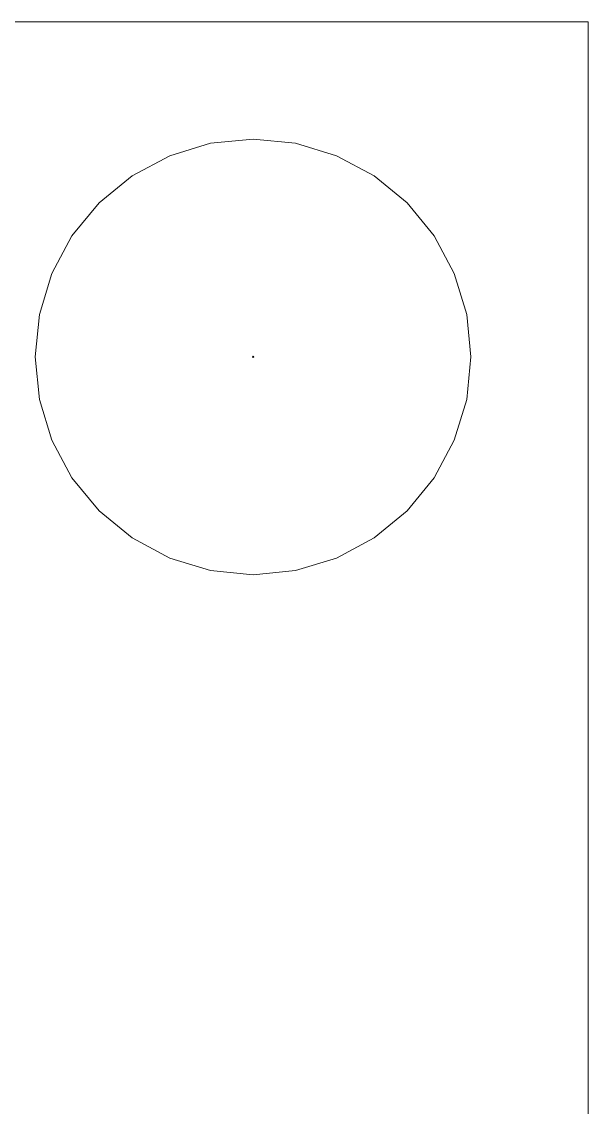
# Model space of a CAD drawing. Header units: millimetres. Extents: x -57 to 57, y -41 to 41.
# Drawn here: x 47.41 to 57.27, y 22.51 to 41.39 of the extents above; entities that cross this region are included whole.
import ezdxf

# ---------------------------------------------------------------- set-up
doc = ezdxf.new("R2010")
doc.units = ezdxf.units.MM
doc.header["$MEASUREMENT"] = 0
doc.layers.add('Layer 1', color=7, linetype='Continuous')

msp = doc.modelspace()

# ---------------------------------------------------------------- linework, layer by layer
at = {"layer": 'Layer 1', "color": 250, "lineweight": 9}
for points in [[(57.265, 41.39), (57.265, 41.39), (-57.265, 41.39), (-57.265, 41.39)], [(57.265, -41.39), (57.265, -41.39), (57.265, 41.39), (57.265, 41.39)]]:
    msp.add_open_spline(points, degree=3, dxfattribs=at)
at = {"layer": 'Layer 1', "color": 242, "lineweight": 9}
for points in [[(57.265, 41.39), (57.265, 41.39), (-57.265, 41.39), (-57.265, 41.39)], [(57.265, -41.39), (57.265, -41.39), (57.265, 41.39), (57.265, 41.39)]]:
    msp.add_open_spline(points, degree=3, dxfattribs=at)
at = {"layer": 'Layer 1', "color": 250, "lineweight": 9}
msp.add_open_spline([(51.435, 39.3484), (51.435, 39.3484), (52.1741, 39.2756), (52.1741, 39.2756), (52.1741, 39.2756), (52.1741, 39.2756), (52.8847, 39.06), (52.8847, 39.06), (52.8847, 39.06), (52.8847, 39.06), (53.5397, 38.7099), (53.5397, 38.7099), (53.5397, 38.7099), (53.5397, 38.7099), (54.1138, 38.2388), (54.1138, 38.2388), (54.1138, 38.2388), (54.1138, 38.2388), (54.5849, 37.6647), (54.5849, 37.6647), (54.5849, 37.6647), (54.5849, 37.6647), (54.935, 37.0098), (54.935, 37.0098), (54.935, 37.0098), (54.935, 37.0098), (55.1506, 36.2991), (55.1506, 36.2991), (55.1506, 36.2991), (55.1506, 36.2991), (55.2234, 35.56), (55.2234, 35.56), (55.2234, 35.56), (55.2234, 35.56), (55.1506, 34.8209), (55.1506, 34.8209), (55.1506, 34.8209), (55.1506, 34.8209), (54.935, 34.1102), (54.935, 34.1102), (54.935, 34.1102), (54.935, 34.1102), (54.5849, 33.4553), (54.5849, 33.4553), (54.5849, 33.4553), (54.5849, 33.4553), (54.1138, 32.8812), (54.1138, 32.8812), (54.1138, 32.8812), (54.1138, 32.8812), (53.5397, 32.4101), (53.5397, 32.4101), (53.5397, 32.4101), (53.5397, 32.4101), (52.8848, 32.06), (52.8848, 32.06), (52.8848, 32.06), (52.8848, 32.06), (52.1741, 31.8444), (52.1741, 31.8444), (52.1741, 31.8444), (52.1741, 31.8444), (51.435, 31.7716), (51.435, 31.7716), (51.435, 31.7716), (51.435, 31.7716), (50.6959, 31.8444), (50.6959, 31.8444), (50.6959, 31.8444), (50.6959, 31.8444), (49.9852, 32.06), (49.9852, 32.06), (49.9852, 32.06), (49.9852, 32.06), (49.3303, 32.4101), (49.3303, 32.4101), (49.3303, 32.4101), (49.3303, 32.4101), (48.7562, 32.8812), (48.7562, 32.8812), (48.7562, 32.8812), (48.7562, 32.8812), (48.2851, 33.4553), (48.2851, 33.4553), (48.2851, 33.4553), (48.2851, 33.4553), (47.935, 34.1102), (47.935, 34.1102), (47.935, 34.1102), (47.935, 34.1102), (47.7194, 34.8209), (47.7194, 34.8209), (47.7194, 34.8209), (47.7194, 34.8209), (47.6466, 35.56), (47.6466, 35.56), (47.6466, 35.56), (47.6466, 35.56), (47.7194, 36.2991), (47.7194, 36.2991), (47.7194, 36.2991), (47.7194, 36.2991), (47.935, 37.0098), (47.935, 37.0098), (47.935, 37.0098), (47.935, 37.0098), (48.2851, 37.6647), (48.2851, 37.6647), (48.2851, 37.6647), (48.2851, 37.6647), (48.7562, 38.2388), (48.7562, 38.2388), (48.7562, 38.2388), (48.7562, 38.2388), (49.3303, 38.7099), (49.3303, 38.7099), (49.3303, 38.7099), (49.3303, 38.7099), (49.9852, 39.06), (49.9852, 39.06), (49.9852, 39.06), (49.9852, 39.06), (50.6959, 39.2756), (50.6959, 39.2756), (50.6959, 39.2756), (50.6959, 39.2756), (51.435, 39.3484), (51.435, 39.3484)], degree=3, knots=[0, 0, 0, 0, 0.030303, 0.030303, 0.030303, 0.030303, 0.0606061, 0.0606061, 0.0606061, 0.0606061, 0.0909091, 0.0909091, 0.0909091, 0.0909091, 0.1212121, 0.1212121, 0.1212121, 0.1212121, 0.1515152, 0.1515152, 0.1515152, 0.1515152, 0.1818182, 0.1818182, 0.1818182, 0.1818182, 0.2121212, 0.2121212, 0.2121212, 0.2121212, 0.2424242, 0.2424242, 0.2424242, 0.2424242, 0.2727273, 0.2727273, 0.2727273, 0.2727273, 0.3030303, 0.3030303, 0.3030303, 0.3030303, 0.3333333, 0.3333333, 0.3333333, 0.3333333, 0.3636364, 0.3636364, 0.3636364, 0.3636364, 0.3939394, 0.3939394, 0.3939394, 0.3939394, 0.4242424, 0.4242424, 0.4242424, 0.4242424, 0.4545455, 0.4545455, 0.4545455, 0.4545455, 0.4848485, 0.4848485, 0.4848485, 0.4848485, 0.5151515, 0.5151515, 0.5151515, 0.5151515, 0.5454545, 0.5454545, 0.5454545, 0.5454545, 0.5757576, 0.5757576, 0.5757576, 0.5757576, 0.6060606, 0.6060606, 0.6060606, 0.6060606, 0.6363636, 0.6363636, 0.6363636, 0.6363636, 0.6666667, 0.6666667, 0.6666667, 0.6666667, 0.6969697, 0.6969697, 0.6969697, 0.6969697, 0.7272727, 0.7272727, 0.7272727, 0.7272727, 0.7575758, 0.7575758, 0.7575758, 0.7575758, 0.7878788, 0.7878788, 0.7878788, 0.7878788, 0.8181818, 0.8181818, 0.8181818, 0.8181818, 0.8484848, 0.8484848, 0.8484848, 0.8484848, 0.8787879, 0.8787879, 0.8787879, 0.8787879, 0.9090909, 0.9090909, 0.9090909, 0.9090909, 0.9393939, 0.9393939, 0.9393939, 0.9393939, 1, 1, 1, 1], dxfattribs=at)
at = {"layer": 'Layer 1', "color": 242, "lineweight": 9}
msp.add_open_spline([(51.435, 35.57), (51.4405, 35.57), (51.445, 35.5655), (51.445, 35.56), (51.445, 35.56), (51.445, 35.5545), (51.4405, 35.55), (51.435, 35.55), (51.435, 35.55), (51.4295, 35.55), (51.425, 35.5545), (51.425, 35.56), (51.425, 35.56), (51.425, 35.5655), (51.4295, 35.57), (51.435, 35.57)], degree=3, knots=[0, 0, 0, 0, 0.2, 0.2, 0.2, 0.2, 0.4, 0.4, 0.4, 0.4, 0.6, 0.6, 0.6, 0.6, 1, 1, 1, 1], dxfattribs=at)

doc.saveas('drawing.dxf')
